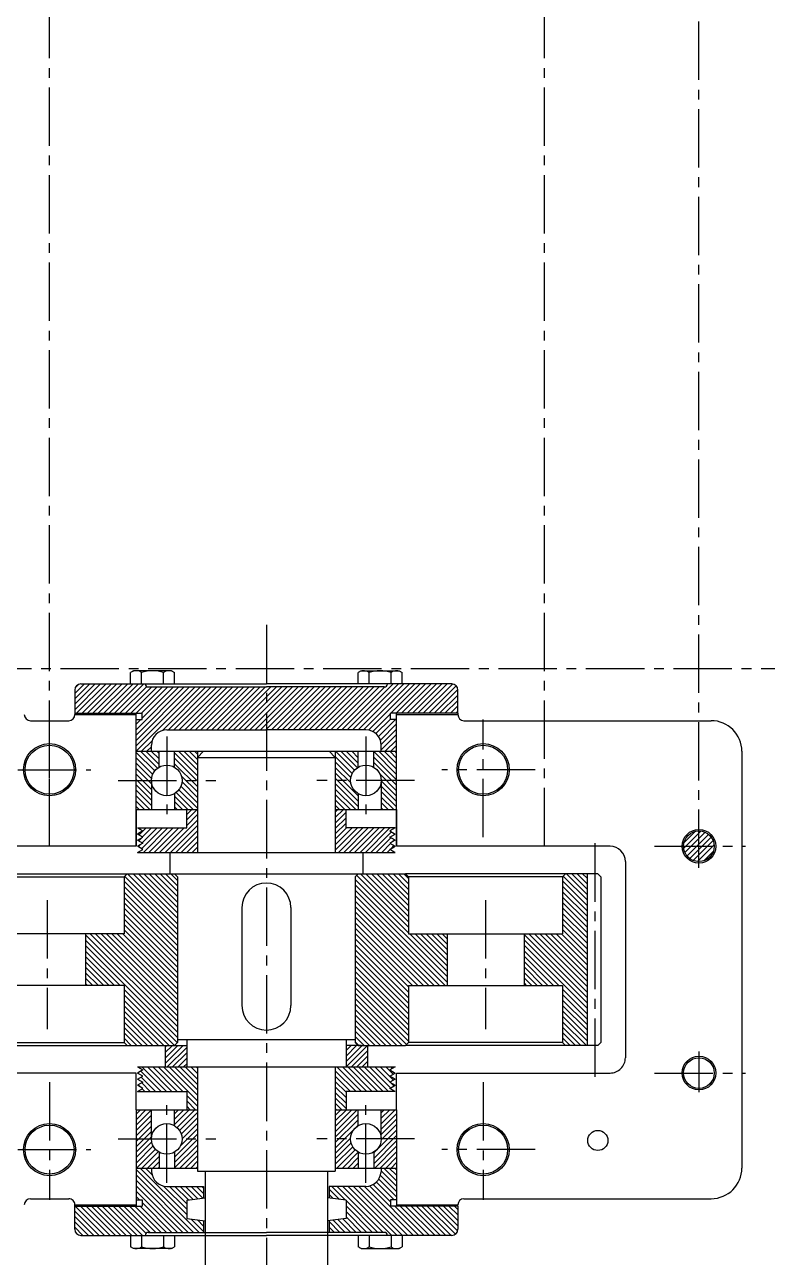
# Model space of a CAD drawing. Header units: inches. Extents: x -1077 to 1679, y -2224 to 594.
# Drawn here: x 208.6 to 451, y -2013.2 to -1610.9 of the extents above; entities that cross this region are included whole.
import ezdxf

# ---------------------------------------------------------------- set-up
doc = ezdxf.new("R2010")
doc.units = ezdxf.units.IN
doc.header["$MEASUREMENT"] = 0
doc.linetypes.add('CENTER2', pattern=[28.575000000000003, 19.05, -3.175, 3.175, -3.175])
for name, color, linetype in [('中心线', 10, 'CENTER2'), ('剖面层', 4, 'Continuous'), ('粗实线', 5, 'Continuous')]:
    doc.layers.add(name, color=color, linetype=linetype)
pattern_1 = [(45, (0, 0), (-0.8838834764831844, 0.8838834764831844), [])]
pattern_2 = [(135, (0, 0), (-0.8838834764831844, -0.8838834764831844), [])]

msp = doc.modelspace()

# ---------------------------------------------------------------- hatches: boundary and pattern name
at = {"layer": '剖面层'}
h = msp.add_hatch(dxfattribs=at)
h.set_pattern_fill('ANSI31', color=256, scale=10)
h.set_pattern_definition(pattern_1)
h.paths.add_polyline_path([(287.5027397935619, -1827.023934637866), (249.0027397935617, -1827.023934637866, -0.4142135623731434), (248.0027397935617, -1826.023934637866), (235.0027397935617, -1826.023934637866), (235.0027397935618, -1835.623934637866), (247.0027397935618, -1835.623934637866), (247.0027397935618, -1837.623934637866), (245.0027397935619, -1837.623934637866), (245.0027397935619, -1848.023934637866), (250.0027397935618, -1848.023934637866), (250.0027397935618, -1846.023934637866, -0.4142135623730929), (255.0027397935618, -1841.023934637866), (287.5027397935619, -1841.023934637866)])
h.paths.add_polyline_path([(235.0027397935617, -1826.023934637866), (227.0027397935617, -1826.023934637866, 0.4142135623730973), (225.0027397935618, -1828.023934637866), (225.0027397935619, -1835.623934637866), (235.0027397935618, -1835.623934637866)])
h.paths.add_polyline_path([(326.2527397935619, -1826.992180474418, -0.06325422392992074), (326.0027397935619, -1827.023934637866), (287.5027397935619, -1827.023934637866), (287.5027397935619, -1841.023934637866), (320.0027397935619, -1841.023934637866, -0.4142135623730951), (325.0027397935619, -1846.023934637866), (325.0027397935619, -1848.023934637866), (326.2527397935619, -1848.023934637866)])
h.paths.add_polyline_path([(340.0027397935619, -1826.023934637866), (327.0027397935619, -1826.023934637866, -0.3419987131196466), (326.2527397935619, -1826.992180474418), (326.2527397935619, -1848.023934637866), (330.0027397935619, -1848.023934637866), (330.0027397935619, -1837.623934637866), (328.0027397935619, -1837.623934637866), (328.0027397935619, -1835.623934637866), (340.0027397935619, -1835.623934637866)])
h.paths.add_polyline_path([(350.0027397935619, -1828.023934637866, 0.4142135623730936), (348.0027397935619, -1826.023934637866), (340.0027397935619, -1826.023934637866), (340.0027397935619, -1835.623934637866), (350.0027397935619, -1835.623934637866)])
h = msp.add_hatch(dxfattribs=at)
h.set_pattern_fill('ANSI31', color=256, scale=10, angle=90)
h.set_pattern_definition(pattern_2)
h.paths.add_polyline_path([(265.0027397935618, -1857.523934637866), (260.0027397935619, -1857.523934637866, -0.2665977092372773), (257.5245555613704, -1861.84139282912), (257.5245555613704, -1867.023934637866), (265.0027397935619, -1867.023934637866)])
h.paths.add_polyline_path([(265.0027397935618, -1848.023934637866), (257.5464349718713, -1848.023934637866), (257.5464349718713, -1853.219330725791, -0.2652391877560108), (260.0027397935619, -1857.523934637866), (265.0027397935618, -1857.523934637866)])
h.paths.add_polyline_path([(252.4707604873004, -1848.023934637866), (245.0027397935619, -1848.023934637866), (245.0027397935619, -1857.523934637866), (250.0027397935619, -1857.523934637866, -0.2659670313941612), (252.4707604873004, -1853.212429008429)])
h.paths.add_polyline_path([(250.0027397935619, -1857.523934637866), (245.0027397935619, -1857.523934637866), (245.0027397935619, -1867.023934637866), (250.0027397935618, -1867.023934637866)])
h.paths.add_polyline_path([(317.4809240257533, -1861.84139282912, -0.2665977092372773), (315.0027397935619, -1857.523934637866), (310.0027397935618, -1857.523934637866), (310.0027397935618, -1867.023934637866), (317.4809240257533, -1867.023934637866)])
h.paths.add_polyline_path([(317.4590446152524, -1853.219330725791), (317.4590446152524, -1848.023934637866), (310.0027397935618, -1848.023934637866), (310.0027397935618, -1857.523934637866), (315.0027397935619, -1857.523934637866, -0.2652391877560108)])
h.paths.add_polyline_path([(330.0027397935619, -1857.523934637866), (326.2527397935619, -1857.523934637866), (326.2527397935619, -1867.023934637866), (330.0027397935619, -1867.023934637866)])
h.paths.add_polyline_path([(330.0027397935619, -1848.023934637866), (326.2527397935619, -1848.023934637866), (326.2527397935619, -1857.523934637866), (330.0027397935619, -1857.523934637866)])
h.paths.add_polyline_path([(326.2527397935619, -1848.023934637866), (322.5347190998234, -1848.023934637866), (322.5347190998234, -1853.212429008429, -0.2659670313941612), (325.0027397935619, -1857.523934637866), (326.2527397935619, -1857.523934637866)])
h.paths.add_polyline_path([(326.2527397935619, -1857.523934637866), (325.0027397935619, -1857.523934637866), (325.0027397935619, -1867.023934637866), (326.2527397935619, -1867.023934637866)])
h = msp.add_hatch(dxfattribs=at)
h.set_pattern_fill('ANSI31', color=256, scale=10)
h.set_pattern_definition(pattern_1)
h.paths.add_polyline_path([(265.0027397935619, -1867.023934637866), (261.5027397935619, -1867.023934637866), (261.5027397935619, -1873.023934637866), (245.5027397935619, -1873.023934637866), (247.2347906011307, -1874.023934637866), (245.5027397935616, -1875.023934637866), (247.2347906011306, -1876.023934637866), (245.502739793562, -1877.023934637866), (247.2347906011308, -1878.023934637866), (245.5027397935616, -1879.023934637866), (247.2347906011307, -1880.023934637866), (245.5027397935619, -1881.023934637866), (265.0027397935619, -1881.023934637866)])
h.paths.add_polyline_path([(313.5027397935619, -1873.023934637866), (313.5027397935618, -1867.023934637866), (310.0027397935618, -1867.023934637866), (310.0027397935618, -1881.023934637866), (329.5027397935619, -1881.023934637866), (327.770688985993, -1880.023934637866), (329.5027397935622, -1879.023934637866), (327.770688985993, -1878.023934637866), (329.5027397935618, -1877.023934637866), (327.7706889859932, -1876.023934637866), (329.5027397935622, -1875.023934637866), (327.770688985993, -1874.023934637866), (329.5027397935619, -1873.023934637866)])
h = msp.add_hatch(dxfattribs=at)
h.set_pattern_fill('ANSI31', color=256, scale=10)
h.set_pattern_definition(pattern_1)
edge = h.paths.add_edge_path()
edge.add_arc((428.6747397935618, -1879.023934637866), 5, 0, 360)
h = msp.add_hatch(dxfattribs=at)
h.set_pattern_fill('ANSI31', color=256, scale=10, angle=90)
h.set_pattern_definition(pattern_2)
h.paths.add_polyline_path([(258.502739793562, -1889.023934637866), (257.502739793562, -1888.023934637866), (256.0027397935619, -1888.023934637866), (242.1027397935619, -1888.023934637866), (241.1027397935619, -1889.023934637866), (241.102739793562, -1907.623934637866), (228.5336147935618, -1907.623934637865), (228.5336147935619, -1924.423934637865), (241.1027397935619, -1924.423934637866), (241.1027397935619, -1943.023934637866), (242.1027397935619, -1944.023934637866), (257.502739793562, -1944.023934637866), (258.502739793562, -1943.023934637866)])
h.paths.add_polyline_path([(203.3953647935619, -1907.623934637865), (190.8262397935629, -1907.623934637865), (190.8262397935636, -1889.023934637867), (189.8262397935637, -1888.023934637867), (182.8262397935619, -1888.023934637867), (182.8262397935619, -1944.023934637866), (189.8262397935615, -1944.023934637866), (190.8262397935615, -1943.023934637866), (190.8262397935623, -1924.423934637864), (203.3953647935619, -1924.423934637864)])
h.paths.add_polyline_path([(346.471864793562, -1907.623934637866), (333.9027397935618, -1907.623934637866), (333.9027397935619, -1889.023934637866), (332.9027397935619, -1888.023934637866), (317.5027397935621, -1888.023934637866), (316.5027397935621, -1889.023934637866), (316.5027397935621, -1943.023934637866), (317.5027397935627, -1944.023934637867), (318.5027397935621, -1944.023934637867), (332.9027397935619, -1944.023934637866), (333.9027397935619, -1943.023934637866), (333.9027397935619, -1924.423934637866), (346.4718647935619, -1924.423934637865)])
h.paths.add_polyline_path([(392.1792397935601, -1888.023934637866), (385.1792397935601, -1888.023934637866), (384.1792397935601, -1889.023934637866), (384.1792397935609, -1907.623934637865), (371.6101147935619, -1907.623934637865), (371.6101147935619, -1924.423934637864), (384.1792397935615, -1924.423934637864), (384.1792397935621, -1943.023934637866), (385.1792397935622, -1944.023934637866), (392.1792397935623, -1944.023934637866)])
h = msp.add_hatch(dxfattribs=at)
h.set_pattern_fill('ANSI31', color=256, scale=10)
h.set_pattern_definition(pattern_1)
h.paths.add_polyline_path([(261.5027397935618, -1944.023934637866), (256.5027397935618, -1944.023934637866), (254.5027397935618, -1944.023934637866), (254.5027397935619, -1951.023934637866), (261.5027397935619, -1951.023934637866)])
h.paths.add_polyline_path([(320.5027397935621, -1944.023934637866), (317.5027397935621, -1944.023934637866), (313.5027397935618, -1944.023934637867), (313.5027397935619, -1951.023934637866), (320.5027397935618, -1951.023934637866)])
h = msp.add_hatch(dxfattribs=at)
h.set_pattern_fill('ANSI31', color=256, scale=10, angle=90)
h.set_pattern_definition(pattern_2)
h.paths.add_polyline_path([(327.7706889859932, -1956.023934637866), (329.5027397935618, -1955.023934637866), (327.770688985993, -1954.023934637866), (329.5027397935622, -1953.023934637866), (327.770688985993, -1952.023934637866), (329.5027397935619, -1951.023934637866), (310.0027397935619, -1951.023934637866), (310.0027397935619, -1965.023934637866), (313.5027397935618, -1965.023934637866), (313.5027397935619, -1959.023934637866), (329.5027397935619, -1959.023934637866), (327.770688985993, -1958.023934637866), (329.5027397935622, -1957.023934637866)])
h.paths.add_polyline_path([(265.0027397935619, -1951.023934637866), (245.5027397935619, -1951.023934637866), (247.2347906011307, -1952.023934637866), (245.5027397935616, -1953.023934637866), (247.2347906011308, -1954.023934637866), (245.502739793562, -1955.023934637866), (247.2347906011306, -1956.023934637866), (245.5027397935616, -1957.023934637866), (247.2347906011307, -1958.023934637866), (245.5027397935619, -1959.023934637866), (261.5027397935619, -1959.023934637866), (261.5027397935619, -1965.023934637866), (265.0027397935619, -1965.023934637866)])
h = msp.add_hatch(dxfattribs=at)
h.set_pattern_fill('ANSI31', color=256, scale=10)
h.set_pattern_definition(pattern_1)
h.paths.add_polyline_path([(265.0027397935619, -1965.023934637866), (257.5245555613704, -1965.023934637866), (257.5245555613704, -1970.206476446611, -0.2665977092372773), (260.0027397935619, -1974.523934637866), (265.0027397935618, -1974.523934637866)])
h.paths.add_polyline_path([(265.0027397935618, -1974.523934637866), (260.0027397935619, -1974.523934637866, -0.2652391877560108), (257.5464349718713, -1978.82853854994), (257.5464349718713, -1984.023934637866), (265.0027397935618, -1984.023934637866)])
h.paths.add_polyline_path([(252.4707604873004, -1978.835440267302, -0.2659670313941612), (250.0027397935619, -1974.523934637866), (245.0027397935619, -1974.523934637866), (245.0027397935619, -1984.023934637866), (252.4707604873004, -1984.023934637866)])
h.paths.add_polyline_path([(250.0027397935618, -1965.023934637866), (245.0027397935619, -1965.023934637866), (245.0027397935619, -1974.523934637866), (250.0027397935619, -1974.523934637866)])
h.paths.add_polyline_path([(317.4809240257533, -1965.023934637866), (310.0027397935619, -1965.023934637866), (310.0027397935619, -1974.523934637866), (315.0027397935619, -1974.523934637866, -0.2665977092372773), (317.4809240257533, -1970.206476446611)])
h.paths.add_polyline_path([(317.4590446152525, -1978.82853854994, -0.2652391877560144), (315.0027397935619, -1974.523934637866), (310.0027397935619, -1974.523934637866), (310.0027397935619, -1984.023934637866), (317.4590446152524, -1984.023934637866)])
h.paths.add_polyline_path([(330.0027397935619, -1974.523934637866), (325.0027397935619, -1974.523934637866, -0.2659670313941612), (322.5347190998234, -1978.835440267302), (322.5347190998234, -1984.023934637866), (330.0027397935619, -1984.023934637866)])
h.paths.add_polyline_path([(330.0027397935619, -1965.023934637866), (325.0027397935619, -1965.023934637866), (325.0027397935619, -1974.523934637866), (330.0027397935619, -1974.523934637866)])
h = msp.add_hatch(dxfattribs=at)
h.set_pattern_fill('ANSI31', color=256, scale=10, angle=90)
h.set_pattern_definition(pattern_2)
h.paths.add_polyline_path([(261.5027397935619, -1994.523934637866), (267.0027397935619, -1993.8486195529), (267.0027397935619, -1990.023934637866), (255.0589858929281, -1990.023934637866, -0.3996556432742141), (250.0652241986865, -1985.273622725539), (250.0027397935619, -1984.023934637866), (245.0027397935619, -1984.023934637866), (245.0027397935619, -1994.423934637866), (247.0027397935619, -1994.423934637866), (247.0027397935619, -1996.423934637866), (235.0027397935619, -1996.423934637866), (235.0027397935619, -2006.023934637866), (248.0027397935619, -2006.023934637866, -0.4142135623730953), (249.0027397935619, -2005.023934637866), (267.0027397935619, -2005.023934637866), (267.0027397935619, -2001.199249722832), (261.5027397935619, -2000.523934637866)])
h.paths.add_polyline_path([(328.0027397935619, -1994.423934637866), (330.0027397935619, -1994.423934637866), (330.0027397935619, -1984.023934637866), (325.0027397935619, -1984.023934637866), (324.9402553884373, -1985.273622725539, -0.399655643274221), (319.9464936941957, -1990.023934637866), (308.0027397935618, -1990.023934637866), (308.0027397935618, -1993.8486195529), (313.5027397935619, -1994.523934637866), (313.5027397935618, -2000.523934637866), (308.0027397935618, -2001.199249722832), (308.0027397935618, -2005.023934637866), (326.0027397935619, -2005.023934637866, -0.4142135623730951), (327.0027397935619, -2006.023934637866), (340.0027397935619, -2006.023934637866), (340.0027397935619, -1996.423934637866), (328.0027397935619, -1996.423934637866)])
h.paths.add_polyline_path([(235.0027397935619, -1996.423934637866), (225.0027397935619, -1996.423934637866), (225.0027397935618, -2004.023934637866, 0.4142135623730995), (227.0027397935618, -2006.023934637866), (235.0027397935619, -2006.023934637866)])
h.paths.add_polyline_path([(350.0027397935619, -1996.423934637866), (340.0027397935619, -1996.423934637866), (340.0027397935619, -2006.023934637866), (348.0027397935619, -2006.023934637866, 0.4142135623730951), (350.0027397935619, -2004.023934637866)])

# ---------------------------------------------------------------- linework, layer by layer
at = {"layer": '中心线'}
for p, q in [((216.7527397935619, -1879.023934637866), (216.7527397935619, -482.3425672560079)), ((428.6747397935618, -1886.10285174138), (428.6747397935618, -891.8985726171741)), ((378.2527397935619, -1879.023934637866), (378.2527397935619, -1563.060579790505)), ((287.5027397935619, -1806.752845356156), (287.5027397935619, -2202.965681645821)), ((-36.8163132149275, -1821.023934637866), (705.5928036466939, -1821.023934637866)), ((216.7527397935619, -1876.023934637866), (216.7527397935619, -1837.646777819798)), ((358.252739793562, -1876.023934637866), (358.2527397935619, -1837.646777819798)), ((255.0027397935619, -1843.144904235307), (255.0027397935619, -1870.761722371769)), ((320.0027397935619, -1843.144904235307), (320.0027397935619, -1870.761722371769)), ((206.4539819803686, -1854.023934637866), (230.2129199850096, -1854.023934637866)), ((375.2045411242289, -1854.023934637866), (344.7925596021142, -1854.023934637866)), ((239.1330560723509, -1857.523934637866), (270.996335321478, -1857.523934637866)), ((335.8724235147729, -1857.523934637866), (304.0091442656458, -1857.523934637866)), ((394.674739793562, -1878.054152576746), (394.6747397935619, -1955.256452193595)), ((414.2113505060261, -1879.023934637866), (443.8705290437065, -1879.023934637866)), ((215.9644897935619, -1896.630530106428), (215.9644897935619, -1938.699840849862)), ((359.0409897935619, -1896.630530106428), (359.0409897935619, -1938.699840849862)), ((428.6747397935599, -1945.945017534353), (428.674739793559, -1959.246350213359)), ((414.2113505060237, -1953.023934637866), (443.8705290437042, -1953.023934637868)), ((216.7527397935619, -1956.023934637866), (216.7527397935619, -1994.401091455933)), ((358.252739793562, -1956.023934637866), (358.2527397935619, -1994.401091455933)), ((255.0027397935619, -1988.902965040424), (255.0027397935619, -1961.286146903962)), ((320.0027397935619, -1988.902965040424), (320.0027397935619, -1961.286146903962)), ((239.1330560723509, -1974.523934637866), (270.996335321478, -1974.523934637866)), ((335.8724235147729, -1974.523934637866), (304.0091442656458, -1974.523934637866)), ((206.4539819803686, -1978.023934637866), (230.2129199850096, -1978.023934637866)), ((375.2045411242289, -1978.023934637866), (344.7925596021142, -1978.023934637866))]:
    msp.add_line(p, q, dxfattribs=at)
at = {"layer": '粗实线'}
for p, q in [((244.1953615750463, -1821.723934637866), (243.1896337813193, -1822.304591850306)), ((243.1896337813196, -1826.023934637866), (243.1896337813193, -1822.304591850306)), ((256.563905987491, -1821.723934637866), (244.1953615750464, -1821.723934637866)), ((246.7846337812682, -1826.023934637866), (246.7846337812683, -1822.275092993402)), ((253.9746337812683, -1826.023934637866), (253.9746337812682, -1822.275092993402)), ((256.5639059874902, -1821.723934637866), (257.5696337812171, -1822.304591850306)), ((257.569633781217, -1826.023934637866), (257.5696337812171, -1822.304591850306)), ((318.4415735996336, -1821.723934637866), (317.4358458059066, -1822.304591850306)), ((317.4358458059068, -1826.023934637866), (317.4358458059066, -1822.304591850306)), ((318.4415735996328, -1821.723934637866), (330.8101180120774, -1821.723934637866)), ((321.0308458058555, -1826.023934637866), (321.0308458058556, -1822.275092993402)), ((328.2208458058556, -1826.023934637866), (328.2208458058554, -1822.275092993402)), ((330.8101180120775, -1821.723934637866), (331.8158458058044, -1822.304591850306)), ((331.8158458058042, -1826.023934637866), (331.8158458058044, -1822.304591850306)), ((227.0027397935617, -1826.023934637866), (287.5027397935618, -1826.023934637866)), ((348.0027397935619, -1826.023934637866), (287.5027397935619, -1826.023934637866)), ((225.0027397935618, -1828.023934637866), (225.0027397935619, -1835.623934637866)), ((249.0027397935618, -1827.023934637866), (287.5027397935618, -1827.023934637866)), ((326.0027397935619, -1827.023934637866), (287.5027397935619, -1827.023934637866)), ((350.0027397935619, -1835.623934637866), (350.0027397935619, -1828.023934637866)), ((210.5027397935619, -1838.023934637866), (223.0027397935618, -1838.023934637866)), ((225.0027397935618, -1835.623934637866), (247.0027397935618, -1835.623934637866)), ((225.0027397935619, -1835.623934637866), (225.0027397935619, -1836.023934637866)), ((225.0027397935618, -1836.023934637866), (245.0027397935619, -1836.023934637866)), ((245.0027397935619, -1836.023934637866), (245.0027397935619, -1835.623934637866)), ((245.0027397935619, -1879.023934637866), (245.0027397935619, -1836.023934637866)), ((245.0027397935618, -1837.623934637866), (247.0027397935619, -1837.623934637866)), ((247.0027397935618, -1837.623934637866), (247.0027397935618, -1835.623934637866)), ((350.0027397935619, -1835.623934637866), (328.0027397935619, -1835.623934637866)), ((328.0027397935619, -1837.623934637866), (328.0027397935619, -1835.623934637866)), ((330.0027397935619, -1837.623934637866), (328.0027397935618, -1837.623934637866)), ((330.0027397935618, -1836.023934637866), (330.0027397935618, -1835.623934637866)), ((330.0027397935619, -1879.023934637866), (330.0027397935619, -1836.023934637866)), ((330.0027397935618, -1836.023934637866), (350.0027397935619, -1836.023934637866)), ((350.0027397935619, -1835.623934637866), (350.0027397935619, -1836.023934637866)), ((352.0027397935619, -1838.023934637866), (432.6747397935616, -1838.023934637866)), ((255.0027397935618, -1841.023934637866), (287.5027397935618, -1841.023934637866)), ((320.0027397935619, -1841.023934637866), (287.5027397935619, -1841.023934637866)), ((250.0027397935618, -1848.023934637866), (250.0027397935618, -1846.023934637866)), ((325.0027397935619, -1848.023934637866), (325.0027397935619, -1846.023934637866)), ((245.0027397935619, -1867.023934637866), (245.0027397935619, -1848.023934637866)), ((245.0027397935619, -1848.023934637866), (265.0027397935618, -1848.023934637866)), ((252.4707604873004, -1853.213161631258), (252.4707604873004, -1848.023934637866)), ((257.5464349718713, -1853.168580195984), (257.5464349718713, -1848.023934637866)), ((265.0027397935618, -1848.023934637866), (265.0027397935619, -1881.023934637866)), ((265.0027397935618, -1848.023934637866), (310.0027397935618, -1848.023934637866)), ((265.0027397935619, -1850.023934637866), (267.0027397935619, -1848.023934637866)), ((265.0027397935619, -1850.023934637866), (310.0027397935618, -1850.023934637866)), ((310.0027397935618, -1850.023934637866), (308.0027397935618, -1848.023934637866)), ((310.0027397935618, -1848.023934637866), (310.0027397935618, -1881.023934637866)), ((310.0027397935619, -1848.023934637866), (330.0027397935619, -1848.023934637866)), ((317.4590446152524, -1853.168580195984), (317.4590446152524, -1848.023934637866)), ((322.5347190998234, -1853.213161631258), (322.5347190998234, -1848.023934637866)), ((330.0027397935619, -1867.023934637866), (330.0027397935619, -1848.023934637866)), ((442.6747397935616, -1848.023934637866), (442.6747397935619, -1984.023934637865)), ((250.0027397935619, -1857.523934637866), (250.0027397935618, -1867.023934637866)), ((325.0027397935619, -1857.523934637866), (325.0027397935619, -1867.023934637866)), ((257.5245555613704, -1861.84139282912), (257.5245555613704, -1867.023934637866)), ((317.4809240257533, -1861.84139282912), (317.4809240257533, -1867.023934637866)), ((245.0027397935619, -1867.023934637866), (265.0027397935618, -1867.023934637866)), ((245.0027397935619, -1867.023934637866), (245.0027397935619, -1879.023934637866)), ((261.5027397935619, -1873.023934637866), (261.5027397935619, -1867.023934637866)), ((310.0027397935619, -1867.023934637866), (330.0027397935619, -1867.023934637866)), ((313.5027397935619, -1873.023934637866), (313.5027397935618, -1867.023934637866)), ((330.0027397935619, -1867.023934637866), (330.0027397935619, -1879.023934637866)), ((245.5027397935619, -1873.023934637866), (247.2347906011307, -1874.023934637866)), ((245.5027397935619, -1873.023934637866), (261.5027397935619, -1873.023934637866)), ((247.2347906011307, -1874.023934637866), (245.5027397935618, -1875.023934637866)), ((329.5027397935619, -1873.023934637866), (313.5027397935619, -1873.023934637866)), ((329.5027397935619, -1873.023934637866), (327.770688985993, -1874.023934637866)), ((327.770688985993, -1874.023934637866), (329.502739793562, -1875.023934637866)), ((247.2347906011308, -1876.023934637866), (245.5027397935618, -1875.023934637866)), ((245.502739793562, -1877.023934637866), (247.2347906011308, -1876.023934637866)), ((245.502739793562, -1877.023934637866), (247.2347906011308, -1878.023934637866)), ((247.2347906011308, -1878.023934637866), (245.5027397935618, -1879.023934637866)), ((327.770688985993, -1876.023934637866), (329.502739793562, -1875.023934637866)), ((329.5027397935618, -1877.023934637866), (327.770688985993, -1876.023934637866)), ((329.5027397935618, -1877.023934637866), (327.770688985993, -1878.023934637866)), ((327.770688985993, -1878.023934637866), (329.502739793562, -1879.023934637866)), ((245.0027397935619, -1879.023934637866), (188.5027397935619, -1879.023934637866)), ((247.2347906011307, -1880.023934637866), (245.5027397935618, -1879.023934637866)), ((245.5027397935619, -1881.023934637866), (247.2347906011307, -1880.023934637866)), ((245.5027397935621, -1881.023934637866), (265.0027397935618, -1881.023934637866)), ((256.0027397935619, -1881.023934637866), (256.0027397935619, -1888.023934637866)), ((265.0027397935618, -1881.023934637866), (310.0027397935619, -1881.023934637866)), ((310.0027397935619, -1881.023934637866), (329.5027397935619, -1881.023934637866)), ((319.0027397935619, -1881.023934637866), (319.0027397935619, -1888.023934637866)), ((327.770688985993, -1880.023934637866), (329.502739793562, -1879.023934637866)), ((329.5027397935619, -1881.023934637866), (327.770688985993, -1880.023934637866)), ((399.674739793562, -1879.023934637866), (330.0027397935619, -1879.023934637866)), ((404.674739793562, -1884.023934637866), (404.674739793562, -1948.023934637866)), ((189.8262397935615, -1888.023934637866), (242.1027397935619, -1888.023934637865)), ((190.8262397935615, -1889.023934637866), (241.1027397935619, -1889.023934637865)), ((241.1027397935619, -1889.023934637866), (242.1027397935619, -1888.023934637866)), ((241.1027397935619, -1889.023934637866), (241.102739793562, -1907.623934637866)), ((242.1027397935619, -1888.023934637866), (257.502739793562, -1888.023934637866)), ((256.0027397935619, -1888.023934637866), (319.0027397935619, -1888.023934637866)), ((258.502739793562, -1889.023934637866), (257.502739793562, -1888.023934637866)), ((258.502739793562, -1889.023934637866), (258.502739793562, -1943.023934637866)), ((316.5027397935621, -1889.023934637866), (317.5027397935621, -1888.023934637866)), ((316.5027397935621, -1889.023934637866), (316.5027397935621, -1943.023934637866)), ((317.5027397935621, -1888.023934637866), (332.9027397935619, -1888.023934637866)), ((332.9027397935619, -1888.023934637866), (333.9027397935619, -1889.023934637866)), ((385.1792397935626, -1888.023934637869), (332.9027397935622, -1888.023934637867)), ((333.9027397935619, -1889.023934637866), (333.9027397935618, -1907.623934637866)), ((384.1792397935625, -1889.023934637869), (333.9027397935621, -1889.023934637867)), ((384.1792397935602, -1889.023934637866), (385.1792397935601, -1888.023934637866)), ((384.1792397935602, -1889.023934637866), (384.1792397935608, -1907.623934637865)), ((395.6747397935621, -1888.023934637866), (385.1792397935601, -1888.023934637866)), ((392.1792397935601, -1888.023934637862), (392.1792397935623, -1944.023934637862)), ((395.6747397935621, -1888.023934637866), (396.6747397935621, -1889.023934637866)), ((396.6747397935621, -1889.023934637866), (396.674739793562, -1943.023934637866)), ((279.5027397935619, -1899.023934637866), (279.5027397935619, -1931.023934637866)), ((295.5027397935619, -1899.023934637866), (295.5027397935619, -1931.023934637866)), ((241.1027397935619, -1907.623934637866), (190.8262397935629, -1907.623934637865)), ((228.5336147935618, -1907.623934637866), (228.5336147935619, -1924.423934637866)), ((333.9027397935619, -1907.623934637866), (384.1792397935608, -1907.623934637865)), ((346.471864793562, -1907.623934637866), (346.4718647935619, -1924.423934637866)), ((371.6101147935619, -1907.623934637866), (371.6101147935619, -1924.423934637866)), ((241.1027397935619, -1924.423934637866), (190.8262397935623, -1924.423934637864)), ((241.1027397935619, -1924.423934637866), (241.1027397935619, -1943.023934637866)), ((333.9027397935619, -1924.423934637866), (384.1792397935615, -1924.423934637864)), ((333.9027397935619, -1924.423934637866), (333.9027397935619, -1943.023934637866)), ((384.1792397935615, -1924.423934637864), (384.1792397935621, -1943.023934637866)), ((190.8262397935615, -1943.023934637866), (241.1027397935619, -1943.023934637866)), ((242.1027397935619, -1944.023934637866), (241.1027397935619, -1943.023934637866)), ((258.502739793562, -1943.023934637866), (257.502739793562, -1944.023934637866)), ((258.502739793562, -1942.023934637865), (316.502739793562, -1942.023934637865)), ((261.5027397935618, -1942.023934637866), (261.5027397935619, -1951.023934637866)), ((313.5027397935618, -1942.023934637865), (313.5027397935619, -1951.023934637866)), ((317.5027397935621, -1944.023934637866), (316.5027397935621, -1943.023934637866)), ((333.9027397935619, -1943.023934637866), (332.9027397935619, -1944.023934637866)), ((384.1792397935625, -1943.023934637862), (333.9027397935621, -1943.023934637864)), ((385.1792397935622, -1944.023934637866), (384.1792397935621, -1943.023934637866)), ((395.674739793562, -1944.023934637866), (396.674739793562, -1943.023934637866)), ((189.8262397935615, -1944.023934637866), (242.1027397935619, -1944.023934637866)), ((242.1027397935619, -1944.023934637866), (257.502739793562, -1944.023934637866)), ((254.5027397935618, -1944.023934637866), (254.5027397935619, -1951.023934637866)), ((256.5027397935618, -1944.023934637866), (261.5027397935618, -1944.023934637866)), ((318.5027397935621, -1944.023934637867), (313.5027397935619, -1944.023934637867)), ((317.5027397935621, -1944.023934637866), (332.9027397935619, -1944.023934637866)), ((320.5027397935621, -1944.023934637867), (320.5027397935618, -1951.023934637867)), ((385.1792397935626, -1944.023934637862), (332.9027397935622, -1944.023934637864)), ((395.674739793562, -1944.023934637866), (385.1792397935622, -1944.023934637866)), ((245.5027397935621, -1951.023934637866), (265.0027397935618, -1951.023934637866)), ((245.5027397935619, -1951.023934637866), (247.2347906011307, -1952.023934637866)), ((265.0027397935619, -1951.023934637866), (265.0027397935618, -1985.023934637866)), ((265.0027397935619, -1951.023934637866), (310.0027397935619, -1951.023934637866)), ((310.0027397935619, -1951.023934637866), (329.5027397935619, -1951.023934637866)), ((310.0027397935619, -1951.023934637866), (310.0027397935619, -1985.023934637866)), ((329.5027397935619, -1951.023934637866), (327.770688985993, -1952.023934637866)), ((245.0027397935619, -1953.023934637866), (188.5027397935619, -1953.023934637866)), ((245.0027397935619, -1965.023934637866), (245.0027397935619, -1953.023934637866)), ((247.2347906011307, -1952.023934637866), (245.5027397935618, -1953.023934637866)), ((247.2347906011308, -1954.023934637866), (245.5027397935618, -1953.023934637866)), ((245.502739793562, -1955.023934637866), (247.2347906011308, -1954.023934637866)), ((245.502739793562, -1955.023934637866), (247.2347906011308, -1956.023934637866)), ((327.770688985993, -1952.023934637866), (329.502739793562, -1953.023934637866)), ((327.770688985993, -1954.023934637866), (329.502739793562, -1953.023934637866)), ((329.5027397935618, -1955.023934637866), (327.770688985993, -1954.023934637866)), ((329.5027397935618, -1955.023934637866), (327.770688985993, -1956.023934637866)), ((330.0027397935619, -1965.023934637866), (330.0027397935619, -1953.023934637866)), ((330.0027397935619, -1953.023934637866), (399.674739793562, -1953.023934637866)), ((247.2347906011308, -1956.023934637866), (245.5027397935618, -1957.023934637866)), ((247.2347906011307, -1958.023934637866), (245.5027397935618, -1957.023934637866)), ((245.5027397935619, -1959.023934637866), (247.2347906011307, -1958.023934637866)), ((245.5027397935619, -1959.023934637866), (261.5027397935619, -1959.023934637866)), ((261.5027397935619, -1959.023934637866), (261.5027397935619, -1965.023934637866)), ((313.5027397935619, -1959.023934637866), (313.5027397935618, -1965.023934637866)), ((329.5027397935619, -1959.023934637866), (313.5027397935619, -1959.023934637866)), ((327.770688985993, -1956.023934637866), (329.502739793562, -1957.023934637866)), ((327.770688985993, -1958.023934637866), (329.502739793562, -1957.023934637866)), ((329.5027397935619, -1959.023934637866), (327.770688985993, -1958.023934637866)), ((245.0027397935619, -1965.023934637866), (265.0027397935618, -1965.023934637866)), ((245.0027397935619, -1965.023934637866), (245.0027397935619, -1984.023934637866)), ((250.0027397935619, -1974.523934637866), (250.0027397935618, -1965.023934637866)), ((257.5245555613704, -1970.206476446611), (257.5245555613704, -1965.023934637866)), ((310.0027397935619, -1965.023934637866), (330.0027397935619, -1965.023934637866)), ((317.4809240257533, -1970.206476446611), (317.4809240257533, -1965.023934637866)), ((325.0027397935619, -1974.523934637866), (325.0027397935619, -1965.023934637866)), ((330.0027397935619, -1965.023934637866), (330.0027397935619, -1984.023934637866)), ((252.4707604873004, -1978.834707644474), (252.4707604873004, -1984.023934637866)), ((257.5464349718713, -1978.82853854994), (257.5464349718713, -1984.023934637866)), ((317.4590446152525, -1978.82853854994), (317.4590446152524, -1984.023934637866)), ((322.5347190998234, -1978.834707644474), (322.5347190998234, -1984.023934637866)), ((245.0027397935619, -1984.023934637866), (265.0027397935618, -1984.023934637866)), ((245.0027397935619, -1984.023934637866), (245.0027397935619, -1996.023934637866)), ((250.0027397935619, -1984.023934637866), (250.0652241986865, -1985.273622725539)), ((265.0027397935619, -1985.023934637866), (310.0027397935619, -1985.023934637866)), ((267.5027397935618, -1985.023934637866), (267.5027397935619, -2016.023934637866)), ((307.5027397935619, -1985.023934637866), (307.5027397935619, -2016.023934637866)), ((310.0027397935619, -1984.023934637866), (330.0027397935619, -1984.023934637866)), ((325.0027397935619, -1984.023934637866), (324.9402553884373, -1985.273622725539)), ((330.0027397935619, -1984.023934637866), (330.0027397935619, -1996.023934637866)), ((255.058985892928, -1990.023934637866), (267.0027397935619, -1990.023934637866)), ((267.0027397935619, -1990.023934637866), (267.0027397935619, -1993.8486195529)), ((308.0027397935618, -1990.023934637866), (308.0027397935618, -1993.8486195529)), ((319.9464936941957, -1990.023934637866), (308.0027397935619, -1990.023934637866)), ((210.5027397935619, -1994.023934637866), (223.0027397935618, -1994.023934637866)), ((245.0027397935619, -1994.423934637866), (247.002739793562, -1994.423934637866)), ((247.0027397935619, -1994.423934637866), (247.0027397935619, -1996.423934637866)), ((261.5027397935619, -1994.523934637866), (267.5027397935619, -1993.787227272448)), ((261.5027397935619, -1994.523934637866), (261.5027397935619, -2000.523934637866)), ((313.5027397935618, -1994.523934637866), (307.5027397935619, -1993.787227272448)), ((313.5027397935619, -1994.523934637866), (313.5027397935618, -2000.523934637866)), ((328.0027397935619, -1994.423934637866), (328.0027397935619, -1996.423934637866)), ((330.0027397935619, -1994.423934637866), (328.0027397935618, -1994.423934637866)), ((352.0027397935624, -1994.023934637866), (432.6747397935621, -1994.023934637865)), ((225.0027397935619, -1996.423934637866), (225.0027397935619, -1996.023934637866)), ((225.0027397935618, -1996.023934637866), (245.0027397935619, -1996.023934637866)), ((225.0027397935619, -1996.423934637866), (247.0027397935619, -1996.423934637866)), ((225.0027397935618, -2004.023934637866), (225.0027397935619, -1996.423934637866)), ((245.0027397935619, -1996.023934637866), (245.0027397935619, -1996.423934637866)), ((350.0027397935619, -1996.423934637866), (328.0027397935619, -1996.423934637866)), ((330.0027397935619, -1996.023934637866), (350.0027397935618, -1996.023934637866)), ((330.0027397935619, -1996.023934637866), (330.0027397935619, -1996.423934637866)), ((350.0027397935619, -1996.423934637866), (350.0027397935618, -1996.023934637866)), ((350.0027397935619, -1996.423934637866), (350.0027397935619, -2004.023934637866)), ((261.5027397935619, -2000.523934637866), (267.5027397935619, -2001.260642003283)), ((267.0027397935619, -2001.199249722832), (267.0027397935619, -2005.023934637866)), ((313.5027397935618, -2000.523934637866), (307.5027397935619, -2001.260642003283)), ((308.0027397935618, -2001.199249722832), (308.0027397935618, -2005.023934637866)), ((227.0027397935618, -2006.023934637866), (287.5027397935619, -2006.023934637866)), ((243.1896337813196, -2006.023934637866), (243.1896337813193, -2009.743277425426)), ((246.7846337812682, -2006.023934637866), (246.7846337812683, -2009.772776282329)), ((248.0027397935619, -2006.023934637866), (248.0027397935619, -2006.023934637866)), ((249.0027397935619, -2005.023934637866), (287.5027397935619, -2005.023934637866)), ((253.9746337812683, -2006.023934637866), (253.9746337812682, -2009.772776282329)), ((257.569633781217, -2006.023934637866), (257.5696337812171, -2009.743277425426)), ((326.0027397935619, -2005.023934637866), (287.5027397935619, -2005.023934637866)), ((348.0027397935619, -2006.023934637866), (287.5027397935619, -2006.023934637866)), ((317.4358458059068, -2006.023934637866), (317.4358458059066, -2009.743277425426)), ((321.0308458058555, -2006.023934637866), (321.0308458058556, -2009.772776282329)), ((328.2208458058556, -2006.023934637866), (328.2208458058554, -2009.772776282329)), ((331.8158458058042, -2006.023934637866), (331.8158458058044, -2009.743277425426)), ((244.1953615750463, -2010.323934637866), (243.1896337813193, -2009.743277425426)), ((256.563905987491, -2010.323934637865), (244.1953615750464, -2010.323934637866)), ((256.5639059874902, -2010.323934637866), (257.5696337812171, -2009.743277425426)), ((318.4415735996336, -2010.323934637866), (317.4358458059066, -2009.743277425426)), ((318.4415735996328, -2010.323934637865), (330.8101180120774, -2010.323934637866)), ((330.8101180120775, -2010.323934637866), (331.8158458058044, -2009.743277425426))]:
    msp.add_line(p, q, dxfattribs=at)
for centre, radius in [((216.7527397935619, -1854.023934637866), 8.5), ((216.7527397935619, -1854.023934637866), 8), ((358.2527397935618, -1854.023934637866), 8.5), ((358.2527397935619, -1854.023934637866), 8), ((255.0027397935619, -1857.523934637866), 5), ((320.0027397935619, -1857.523934637866), 5), ((428.6747397935618, -1879.023934637866), 5.5), ((428.6747397935618, -1879.023934637866), 5), ((428.6747397935594, -1953.023934637867), 5.5), ((428.6747397935594, -1953.023934637867), 5), ((216.7527397935619, -1978.023934637866), 8.5), ((216.7527397935619, -1978.023934637866), 8), ((255.0027397935619, -1974.523934637866), 5), ((320.0027397935619, -1974.523934637866), 5), ((358.2527397935618, -1978.023934637866), 8.5), ((358.2527397935619, -1978.023934637866), 8), ((395.6747397935619, -1975.023934637866), 3.283999999956592)]:
    msp.add_circle(centre, radius, dxfattribs=at)
for centre, radius, start, end in [((244.9871337812938, -1824.930619021108), 3.206684383242605, 55.9063071002948, 111.6826087602237), ((250.3796337812679, -1833.723934637866), 12, 72.56742111553, 107.4325788844693), ((255.7721337812427, -1824.930619021108), 3.206684383242605, 68.31739123979895, 124.0936928997073), ((319.2333458058811, -1824.930619021108), 3.206684383242605, 55.90630710029416, 111.6826087601985), ((324.6258458058559, -1833.723934637866), 12, 72.5674211155279, 107.4325788844722), ((330.01834580583, -1824.930619021108), 3.206684383242605, 68.31739123977448, 124.0936928997052), ((227.0027397935618, -1828.023934637866), 2, 90.00000000000041, 180), ((249.0027397935617, -1826.023934637866), 1, 180.000000000013, 270), ((326.0027397935619, -1826.023934637866), 1, 270, 359.999999999987), ((348.0027397935619, -1828.023934637866), 2, 0, 90), ((210.5027397935619, -1836.023934637866), 2, 180, 270), ((223.0027397935618, -1836.023934637866), 2, 270, 0), ((352.0027397935619, -1836.023934637866), 2, 180, 270), ((432.6747397935616, -1848.023934637866), 10, 0, 90), ((255.0027397935618, -1846.023934637866), 5, 90, 180), ((320.0027397935619, -1846.023934637866), 5, 0, 90), ((399.674739793562, -1884.023934637866), 5, 5.088887490341627e-14, 90), ((287.5027397935619, -1899.023934637866), 8, 0, 180), ((287.5027397935619, -1931.023934637866), 8, 180, 0), ((399.674739793562, -1948.023934637866), 5, 270, 3.81666561775622e-14), ((255.0589858929281, -1985.023934637866), 5, 182.8624052600005, 269.9999999999992), ((319.9464936941957, -1985.023934637866), 5, 270, 357.1375947399995), ((432.674739793562, -1984.023934637865), 10, 270.0000000000004, 0), ((210.5027397935619, -1996.023934637866), 2, 90.00000000000001, 180), ((223.0027397935618, -1996.023934637866), 2, 0, 90.00000000000001), ((352.0027397935624, -1996.023934637866), 2, 90.0000000000004, 180), ((227.0027397935618, -2004.023934637866), 2, 180, 270), ((249.0027397935619, -2006.023934637866), 1, 90, 180), ((326.0027397935619, -2006.023934637866), 1, 0, 90), ((348.0027397935619, -2004.023934637866), 2, 270, 0), ((244.9871337812938, -2007.117250254623), 3.206684383242605, 248.3173912397805, 304.093692899702), ((250.3796337812679, -1998.323934637865), 12, 252.567421115528, 287.4325788844728), ((255.7721337812427, -2007.117250254623), 3.206684383242605, 235.906307100295, 291.6826087602045), ((319.2333458058811, -2007.117250254623), 3.206684383242605, 248.3173912397985, 304.0936928997029), ((324.6258458058559, -1998.323934637865), 12, 252.5674211155249, 287.432578884475), ((330.01834580583, -2007.117250254623), 3.206684383242605, 235.906307100298, 291.6826087602217)]:
    msp.add_arc(centre, radius, start, end, dxfattribs=at)

doc.saveas('drawing.dxf')
